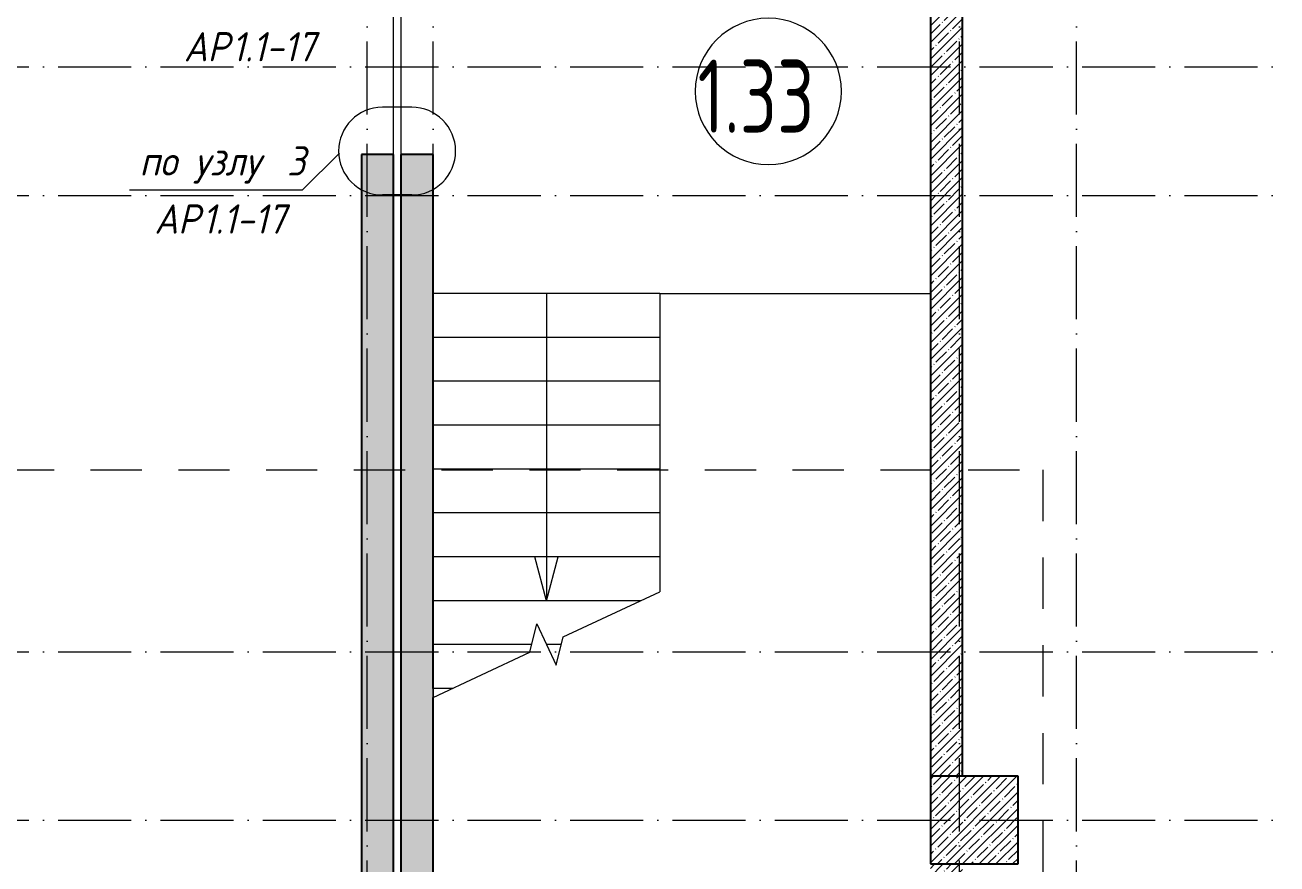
# Model space of a CAD drawing. Header units: millimetres. Extents: x 12986 to 523328, y -9759 to 30092.
# Drawn here: x 97967 to 106526, y 16700 to 22435 of the extents above; entities that cross this region are included whole.
import ezdxf

# ---------------------------------------------------------------- set-up
doc = ezdxf.new("R2010")
doc.units = ezdxf.units.MM
doc.linetypes.add('01 Штриховая _4 мм_', pattern=[600, 350, -250])
doc.linetypes.add('50_200_ШТРИХ_1Т_ш5_п1_п1_', pattern=[700, 500, -100, 0, -100])
for name, color, linetype, lineweight in [('A-AREA-IDEN', 7, 'Continuous', 9), ('A-DETL-2', 7, 'Continuous', 5), ('A-FLOR', 7, 'Continuous', 9), ('A-WALL-1', 7, 'Continuous', 25), ('A-WALL-PATT-1', 7, 'Continuous', 5), ('G-ANNO-SYMB-1', 7, '01 Штриховая _4 мм_', 9), ('G-ANNO-TEXT', 7, 'Continuous', 9), ('S-COLS', 7, 'Continuous', 9), ('S-COLS-1', 7, 'Continuous', 5), ('S-COLS-2', 7, 'Continuous', 25), ('S-STRS-1', 7, 'Continuous', 9), ('S-STRS-ANNO', 7, 'Continuous', 5), ('S-STRS-MBND', 7, 'Continuous', 9), ('Оси-2', 7, '50_200_ШТРИХ_1Т_ш5_п1_п1_', 9)]:
    doc.layers.add(name, color=color, linetype=linetype, lineweight=lineweight)
doc.styles.add('ISOCPEUR_I_3', font='isocpeui.ttf', dxfattribs={"width": 0.9, "height": 200})
doc.styles.add('СПДС', font='ГОСТ тип А.ttf', dxfattribs={"width": 0.9})
pattern_1 = [(45, (61996.89, 0), (-57.02463, 57.02463), []), (45, (62053.92, 0), (-57.02463, 57.02463), [100.806, -20.161, 3.353, -16.808])]

# ---------------------------------------------------------------- blocks, each defined once
blk = doc.blocks.new('BSC_Колонна _Прямоугольная - 600х600-V12-АР1_Кладочный план 1 этажа')
at = {"layer": 'S-COLS-1'}
h = blk.add_hatch(dxfattribs=at)
h.set_pattern_fill('FP_27', color=256, style=0, pattern_type=2)
h.set_pattern_definition([(45, (-42460, -17000), (-57.02463, 57.02463), []), (45, (-42402.975, -17000), (-57.02463, 57.02463), [100.806, -20.161, 3.353, -16.808])])
h.paths.add_polyline_path([(-300, -300), (300, -300), (300, 300), (-300, 300), (-300, 265)], flags=0)
at = {"layer": 'S-COLS-2'}
for p, q in [((300, 300), (-300, 300)), ((-300, 300), (-300, -300)), ((300, -300), (300, 300)), ((-300, -300), (300, -300))]:
    blk.add_line(p, q, dxfattribs=at)
blk = doc.blocks.new('Марка_Помещения - Номер-25198446-Объем проектирования 1 этажа')
at = {"layer": 'A-AREA-IDEN'}
for start, end in [(360, 180), (180, 360)]:
    blk.add_arc((0, 0), 2.5, start, end, dxfattribs=at)

msp = doc.modelspace()

# ---------------------------------------------------------------- hatches: boundary and pattern name
at = {"layer": 'A-WALL-PATT-1'}
h = msp.add_hatch(dxfattribs=at)
h.set_pattern_fill('FP_1', color=256, style=0, pattern_type=2)
h.set_pattern_definition(pattern_1)
h.paths.add_polyline_path([(100266.89326, 15200), (100486.89326, 15200), (100486.89326, 21550.2782), (100266.89326, 21550.2782), (100266.89326, 17264.96045)], flags=0)
h.paths.add_polyline_path([(100486.89326, 23000.2782), (100486.89326, 23399.99998), (100266.89326, 23399.99998), (100266.89326, 23000.2782)], flags=0)
h = msp.add_hatch(dxfattribs=at)
h.set_pattern_fill('FP_1', color=256, style=0, pattern_type=2)
h.set_pattern_definition(pattern_1)
h.paths.add_polyline_path([(100756.89326, 10230.00001), (100756.89326, 11200.00001), (100536.89326, 11200.00001), (100536.89326, 10230.00001)], flags=0)
h.paths.add_polyline_path([(100536.89326, 13600.00001), (100756.89326, 13600.00001), (100756.89326, 21550.2782), (100536.89326, 21550.2782), (100536.89326, 17264.96045)], flags=0)
h.paths.add_polyline_path([(100756.89326, 23000.2782), (100756.89326, 23399.99974), (100536.89326, 23399.99974), (100536.89326, 23000.2782)], flags=0)
h = msp.add_hatch(dxfattribs=at)
h.set_pattern_fill('FP_1', color=256, style=0, pattern_type=2)
h.set_pattern_definition(pattern_1)
h.paths.add_polyline_path([(104376.89326, 17299.99983), (104376.89326, 22699.99996), (104156.89326, 22699.99996), (104156.89326, 17299.99983)], flags=0)
h = msp.add_hatch(dxfattribs=at)
h.set_pattern_fill('FP_1', color=256, style=0, pattern_type=2)
h.set_pattern_definition(pattern_1)
h.paths.add_polyline_path([(104376.89326, 15200), (104376.89326, 16699.99983), (104156.89326, 16699.99983), (104156.89326, 15200)], flags=0)

# ---------------------------------------------------------------- linework, layer by layer
at = {"layer": 'A-DETL-2'}
for p, q in [((100610.4558, 21873.66683), (100410.4558, 21873.66683)), ((99861.56951, 21305.77724), (100115.86631, 21560.07404)), ((99861.56951, 21305.77724), (98681.56951, 21305.77724)), ((100610.4558, 21273.66683), (100410.4558, 21273.66683))]:
    msp.add_line(p, q, dxfattribs=at)
for centre, start, end in [((100410.4558, 21573.66683), 90, 180), ((100610.4558, 21573.66683), 0, 90), ((100410.4558, 21573.66683), 180, 270), ((100610.4558, 21573.66683), 270, 0)]:
    msp.add_arc(centre, 300, start, end, dxfattribs=at)
at = {"layer": 'A-FLOR'}
for p, q in [((100487.10153, 10310.00001), (100487.10153, 23619.72174)), ((100536.89325, 23000.2782), (100536.89325, 21550.2782)), ((102306.89326, 20600), (104156.89326, 20600))]:
    msp.add_line(p, q, dxfattribs=at)
at = {"layer": 'A-WALL-1'}
for p, q in [((104156.89326, 22699.99996), (104156.89326, 17299.99983)), ((104376.89326, 17299.99983), (104376.89326, 22699.99996)), ((100486.89326, 21550.2782), (100266.89326, 21550.2782)), ((100266.89326, 21550.2782), (100266.89326, 13600.00001)), ((100486.89326, 13600.00001), (100486.89326, 21550.2782)), ((100756.89326, 21550.2782), (100536.89326, 21550.2782)), ((100536.89326, 21550.2782), (100536.89326, 13600.00001)), ((100756.89326, 17900), (100756.89326, 21550.2782)), ((100756.89326, 15200), (100756.89326, 17838.61156))]:
    msp.add_line(p, q, dxfattribs=at)
at = {"layer": 'G-ANNO-SYMB-1'}
for p, q in [((57015.13323, 19394.72394), (104925.09743, 19394.72394)), ((104925.09743, 19394.72394), (104925.09743, 12523.27848))]:
    msp.add_line(p, q, dxfattribs=at)
at = {"layer": 'S-STRS-1'}
for p, q in [((102306.89326, 20600), (100756.89326, 20600)), ((102306.89326, 20600), (100756.89326, 20600)), ((102306.89326, 20600), (102306.89326, 20300)), ((102306.89326, 20300), (100756.89326, 20300)), ((102306.89326, 20300), (100756.89326, 20300)), ((102306.89326, 20300), (102306.89326, 20000)), ((102306.89326, 20000), (100756.89326, 20000)), ((102306.89326, 20000), (100756.89326, 20000)), ((102306.89326, 20000), (102306.89326, 19700)), ((102306.89326, 19700), (100756.89326, 19700)), ((102306.89326, 19700), (100756.89326, 19700)), ((102306.89326, 19700), (102306.89326, 19400)), ((102306.89326, 19400), (100756.89326, 19400)), ((102306.89326, 19400), (100756.89326, 19400)), ((102306.89326, 19400), (102306.89326, 19100)), ((102306.89326, 19100), (100756.89326, 19100)), ((102306.89326, 19100), (100756.89326, 19100)), ((102306.89326, 19100), (102306.89326, 18800)), ((102306.89326, 18800), (100756.89326, 18800)), ((102306.89326, 18800), (100756.89326, 18800)), ((102306.89326, 18800), (102306.89326, 18561.38843)), ((102175.24534, 18500), (100756.89326, 18500)), ((102175.24534, 18500), (100756.89326, 18500)), ((101431.44344, 18200), (100756.89326, 18200)), ((101431.44344, 18200), (100756.89326, 18200)), ((101632.34309, 18200), (101531.89326, 18200)), ((101632.34309, 18200), (101531.89326, 18200)), ((100756.89326, 17900), (100756.89326, 17838.61156)), ((100888.54119, 17900), (100756.89326, 17900)), ((100888.54119, 17900), (100756.89326, 17900))]:
    msp.add_line(p, q, dxfattribs=at)
at = {"layer": 'S-STRS-ANNO'}
for p, q in [((101531.89326, 20600), (101531.89326, 20300)), ((101531.89326, 20300), (101531.89326, 20000)), ((101531.89326, 20000), (101531.89326, 19700)), ((101531.89326, 19700), (101531.89326, 19400)), ((101531.89326, 19400), (101531.89326, 19100)), ((101531.89326, 19100), (101531.89326, 18800)), ((101531.89326, 18500), (101451.50851, 18800)), ((101531.89326, 18800), (101531.89326, 18500)), ((101531.89326, 18500), (101612.27802, 18800))]:
    msp.add_line(p, q, dxfattribs=at)
at = {"layer": 'S-STRS-MBND'}
for p, q in [((101645.18174, 18252.82728), (102306.89326, 18561.38843)), ((101418.60479, 18147.17271), (101465.85916, 18341.61059)), ((101465.85916, 18341.61059), (101597.92737, 18058.3894)), ((101597.92737, 18058.3894), (101645.18174, 18252.82728)), ((100756.89326, 17838.61156), (101418.60479, 18147.17271))]:
    msp.add_line(p, q, dxfattribs=at)
at = {"layer": 'Оси-2'}
for p, q in [((100306.89325, -4080), (100306.89325, 28636.94316)), ((100756.89325, -4080), (100756.89325, 28636.94316)), ((104356.89325, -4080), (104356.89325, 28636.94316)), ((105156.89325, -4080), (105156.89325, 28636.94316)), ((57586.89328, 22150.00007), (187948.52131, 22150.00007)), ((57586.89328, 21270), (187948.52131, 21270)), ((57586.89328, 18150.00007), (187948.52131, 18150.00007)), ((57586.89328, 17000.00007), (187948.52131, 17000.00007))]:
    msp.add_line(p, q, dxfattribs=at)

# ---------------------------------------------------------------- block references
at = {"layer": 'A-AREA-IDEN', "xscale": 199.9999999999999, "yscale": 199.9999999999999, "zscale": 199.9999999999999}
msp.add_blockref('Марка_Помещения - Номер-25198446-Объем проектирования 1 этажа', (103048.81309, 21981.88279), dxfattribs=at)
at = {"layer": 'S-COLS'}
msp.add_blockref('BSC_Колонна _Прямоугольная - 600х600-V12-АР1_Кладочный план 1 этажа', (104456.89325, 16999.99983), dxfattribs=at)

# ---------------------------------------------------------------- texts
at = {"layer": 'A-AREA-IDEN', "insert": (102565.04679, 22199.00139), "char_height": 500, "width": 1212.1515, "attachment_point": 1, "style": 'СПДС'}
msp.add_mtext('1.33', dxfattribs=at)
at = {"layer": 'G-ANNO-TEXT', "char_height": 200, "attachment_point": 1, "style": 'ISOCPEUR_I_3'}
for s, insert, width in [('АР', (99052.67382, 22387.19383), 396.8353125), ('1.1-17', (99380.0957, 22387.19383), 735.949125), ('\\fISOCPEUR|b0|i1|c204|p34|;\\W.9; ', (99011.84493, 21606.17924), 137.0885625), ('узлу', (99124.95431, 21606.17924), 627.7213125), (' 3', (99642.87618, 21606.17924), 295.8226875), ('по', (98749.90743, 21606.17924), 317.46825), ('АР', (98851.11056, 21209.30424), 396.8353125), ('1.1-17', (99178.53243, 21209.30424), 735.949125)]:
    msp.add_mtext(s, dxfattribs=dict(at, insert=insert, width=width))

doc.saveas('drawing.dxf')
